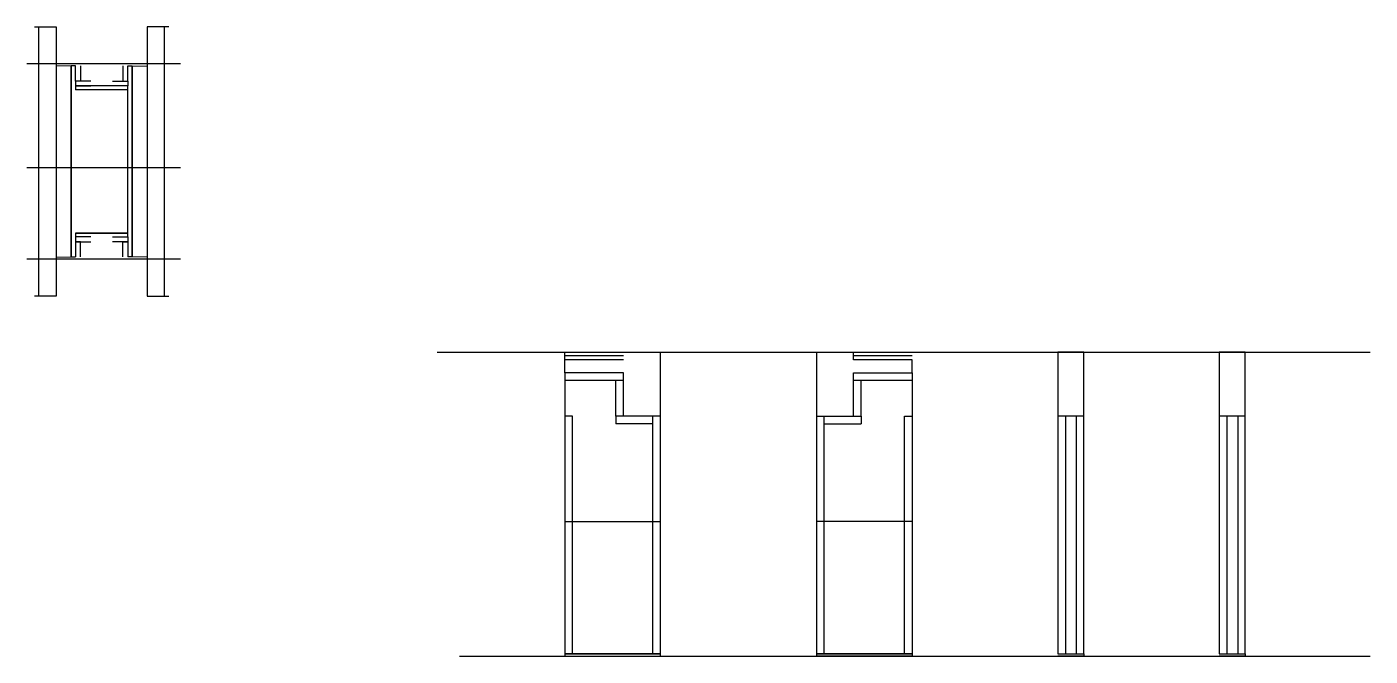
# Model space of a CAD drawing. Header units: metres. Extents: x 2709 to 3947, y 1780 to 2360.
import ezdxf

# ---------------------------------------------------------------- set-up
doc = ezdxf.new("R2010")
doc.units = ezdxf.units.M
for name, color, linetype in [('CHAPA', 7, 'Continuous'), ('COTA', 7, 'Continuous'), ('Hachura', 7, 'Continuous'), ('Madeira', 7, 'Continuous'), ('Nível', 7, 'Continuous'), ('Painéis', 7, 'Continuous'), ('Perfil Metálico', 7, 'Continuous'), ('SARR_2.2x7', 7, 'Continuous'), ('SARRAFO', 7, 'Continuous')]:
    doc.layers.add(name, color=color, linetype=linetype)

msp = doc.modelspace()

# ---------------------------------------------------------------- linework, layer by layer
at = {"layer": 'CHAPA', "color": 7, "lineweight": 25}
for points in [[(2753.5, 2324.1), (2749.5, 2324.1), (2749.5, 2148.1), (2753.5, 2148.1)], [(2753.5, 2324.1), (2749.5, 2324.1), (2749.5, 2148.1), (2753.5, 2148.1)], [(2801.5, 2324.1), (2805.5, 2324.1), (2805.5, 2148.1), (2801.5, 2148.1)], [(2801.5, 2324.1), (2805.5, 2324.1), (2805.5, 2148.1), (2801.5, 2148.1)], [(2801.5, 2302.1), (2801.5, 2305.7), (2753.5, 2305.7), (2753.5, 2302.1)], [(2801.5, 2302.1), (2801.5, 2305.7), (2753.5, 2305.7), (2753.5, 2302.1)], [(2801.5, 2166.5), (2801.5, 2170.1), (2753.5, 2170.1), (2753.5, 2166.5)], [(2801.5, 2166.5), (2801.5, 2170.1), (2753.5, 2170.1), (2753.5, 2166.5)]]:
    msp.add_lwpolyline(points, dxfattribs=at)
at = {"layer": 'COTA', "color": 7, "lineweight": 25}
for p, q in [((3258.7, 2060.4), (3292.7, 2060.4)), ((3292.7, 2001.4), (3292.7, 2060.4)), ((3436.9, 2001.4), (3436.9, 2060.4)), ((3436.9, 2060.4), (3470.9, 2060.4)), ((3204.7, 2041.4), (3204.7, 2053.4)), ((3524.9, 2041.4), (3524.9, 2053.4)), ((3517.9, 2001.4), (3524.9, 2001.4))]:
    msp.add_line(p, q, dxfattribs=at)
for points in [[(3683.2, 2001.4), (3683.2, 2060.4), (3659.2, 2060.4), (3659.2, 2001.4)], [(3832.1, 2001.4), (3832.1, 2060.4), (3808.1, 2060.4), (3808.1, 2001.4)]]:
    msp.add_lwpolyline(points, dxfattribs=at)
at = {"layer": 'Hachura', "color": 7, "lineweight": 25}
for p, q in [((2850.3, 2326.1), (2708.5, 2326.1)), ((2850.3, 2230.1), (2708.5, 2230.1)), ((2850.3, 2146.1), (2708.5, 2146.1))]:
    msp.add_line(p, q, dxfattribs=at)
at = {"layer": 'Madeira', "color": 7, "lineweight": 25}
for points in [[(2735.5, 2148), (2749.5, 2148.1), (2749.5, 2324.1), (2735.5, 2324)], [(2819.5, 2148), (2805.5, 2148.1), (2805.5, 2324.1), (2819.5, 2324)]]:
    msp.add_lwpolyline(points, dxfattribs=at)
at = {"layer": 'Nível', "color": 7, "lineweight": 25}
for p, q in [((3086.8, 2060.4), (3947.2, 2060.4)), ((3107.4, 1780.4), (3947.2, 1780.4))]:
    msp.add_line(p, q, dxfattribs=at)
at = {"layer": 'Painéis', "color": 7, "lineweight": 25}
for p, q in [((3204.7, 2041.4), (3204.7, 2001.4)), ((3258.7, 2041.4), (3204.7, 2041.4)), ((3258.7, 2001.4), (3258.7, 2041.4)), ((3470.9, 2041.4), (3524.9, 2041.4)), ((3470.9, 2001.4), (3470.9, 2041.4)), ((3524.9, 2041.4), (3524.9, 2001.4)), ((3204.7, 2001.4), (3204.7, 1780.4)), ((3292.7, 2001.4), (3258.7, 2001.4)), ((3292.7, 1780.4), (3292.7, 2001.4)), ((3292.7, 2001.4), (3292.7, 2001.4)), ((3436.9, 1780.4), (3436.9, 2001.4)), ((3436.9, 2001.4), (3436.9, 2001.4)), ((3436.9, 2001.4), (3470.9, 2001.4)), ((3524.9, 2001.4), (3524.9, 1780.4)), ((3659.2, 2001.4), (3659.2, 1782.4)), ((3683.2, 2001.4), (3659.2, 2001.4)), ((3683.2, 1782.4), (3683.2, 2001.4)), ((3808.1, 2001.4), (3808.1, 1782.4)), ((3832.1, 2001.4), (3808.1, 2001.4)), ((3832.1, 1782.4), (3832.1, 2001.4)), ((3204.7, 1904.4), (3292.7, 1904.4)), ((3524.9, 1904.4), (3436.9, 1904.4)), ((3204.7, 1782.4), (3292.7, 1782.4)), ((3524.9, 1782.4), (3436.9, 1782.4)), ((3659.2, 1782.4), (3683.2, 1782.4)), ((3808.1, 1782.4), (3832.1, 1782.4))]:
    msp.add_line(p, q, dxfattribs=at)
for points in [[(2753.5, 2170.1), (2801.5, 2170.1), (2801.5, 2302.1), (2753.5, 2302.1)], [(3258.7, 2053.4), (3204.7, 2053.4), (3204.7, 2060.4), (3258.7, 2060.4)], [(3524.9, 2053.4), (3470.9, 2053.4), (3470.9, 2060.4), (3524.9, 2060.4)], [(3292.7, 1782.4), (3204.7, 1782.4), (3204.7, 1780.4), (3292.7, 1780.4)], [(3436.9, 1782.4), (3524.9, 1782.4), (3524.9, 1780.4), (3436.9, 1780.4)], [(3659.2, 1782.4), (3683.2, 1782.4), (3683.2, 1780.4), (3659.2, 1780.4)], [(3808.1, 1782.4), (3832.1, 1782.4), (3832.1, 1780.4), (3808.1, 1780.4)]]:
    msp.add_lwpolyline(points, dxfattribs=at)
at = {"layer": 'Perfil Metálico', "color": 7, "lineweight": 25}
for points in [[(2715.5, 2360.1), (2735.5, 2360.1), (2735.5, 2112.1), (2715.5, 2112.1)], [(2731.5, 2112.1), (2719.5, 2112.1), (2719.5, 2360.1), (2731.5, 2360.1)], [(2839.5, 2360.1), (2819.5, 2360.1), (2819.5, 2112.1), (2839.5, 2112.1)], [(2823.5, 2112.1), (2835.5, 2112.1), (2835.5, 2360.1), (2823.5, 2360.1)]]:
    msp.add_lwpolyline(points, dxfattribs=at)
at = {"layer": 'SARR_2.2x7', "color": 7, "lineweight": 25}
for p, q in [((3258.7, 2056.9), (3204.7, 2056.9)), ((3524.9, 2056.9), (3470.9, 2056.9)), ((3258.7, 2034.4), (3204.7, 2034.4)), ((3251.7, 2001.4), (3251.7, 2034.4)), ((3524.9, 2034.4), (3470.9, 2034.4)), ((3477.9, 2001.4), (3477.9, 2034.4)), ((3211.7, 2001.4), (3204.7, 2001.4)), ((3211.7, 1904.4), (3211.7, 2001.4)), ((3211.7, 2001.4), (3211.7, 2001.4)), ((3258.7, 2001.4), (3251.7, 2001.4)), ((3251.7, 2001.4), (3251.7, 1994.4)), ((3285.7, 1994.4), (3251.7, 1994.4)), ((3285.7, 1904.4), (3285.7, 2001.4)), ((3285.7, 2001.4), (3285.7, 2001.4)), ((3443.9, 1904.4), (3443.9, 2001.4)), ((3443.9, 2001.4), (3443.9, 2001.4)), ((3443.9, 1994.4), (3477.9, 1994.4)), ((3470.9, 2001.4), (3477.9, 2001.4)), ((3477.9, 2001.4), (3477.9, 1994.4)), ((3517.9, 1904.4), (3517.9, 2001.4)), ((3666.2, 2001.4), (3666.2, 1782.4)), ((3676.2, 2001.4), (3676.2, 1782.4)), ((3815.1, 2001.4), (3815.1, 1782.4)), ((3825.1, 2001.4), (3825.1, 1782.4)), ((3211.7, 1782.4), (3211.7, 1904.4)), ((3285.7, 1782.4), (3285.7, 1904.4)), ((3443.9, 1782.4), (3443.9, 1904.4)), ((3517.9, 1782.4), (3517.9, 1904.4)), ((3211.7, 1782.4), (3211.7, 1782.4)), ((3285.7, 1782.4), (3285.7, 1782.4)), ((3443.9, 1782.4), (3443.9, 1782.4)), ((3517.9, 1782.4), (3517.9, 1782.4))]:
    msp.add_line(p, q, dxfattribs=at)
at = {"layer": 'SARRAFO', "color": 7, "lineweight": 25}
for points in [[(2757.9, 2324.1), (2757.9, 2310.1), (2753.5, 2310.1), (2753.5, 2324.1)], [(2797.1, 2324.1), (2797.1, 2310.1), (2801.5, 2310.1), (2801.5, 2324.1)], [(2767.5, 2310.1), (2753.5, 2310.1), (2753.5, 2305.7), (2767.5, 2305.7)], [(2787.5, 2310.1), (2801.5, 2310.1), (2801.5, 2305.7), (2787.5, 2305.7)], [(2767.5, 2166.5), (2753.5, 2166.5), (2753.5, 2162.1), (2767.5, 2162.1)], [(2757.9, 2148.1), (2757.9, 2162.1), (2753.5, 2162.1), (2753.5, 2148.1)], [(2787.5, 2166.5), (2801.5, 2166.5), (2801.5, 2162.1), (2787.5, 2162.1)], [(2797.1, 2148.1), (2797.1, 2162.1), (2801.5, 2162.1), (2801.5, 2148.1)]]:
    msp.add_lwpolyline(points, dxfattribs=at)

doc.saveas('drawing.dxf')
